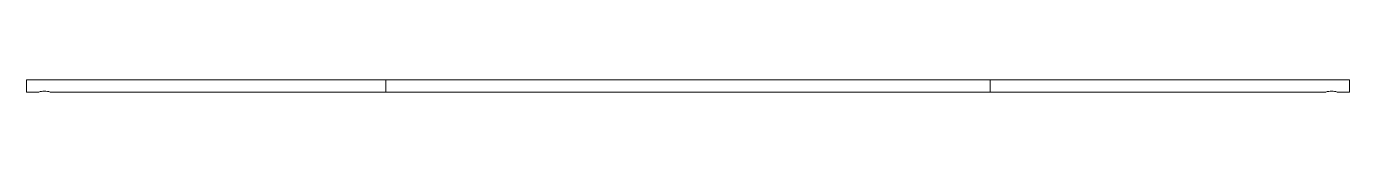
# Paper-space layout '_정면' of a CAD drawing. Header units: millimetres. Extents: x -109 to 109, y 0 to 2.
import ezdxf

# ---------------------------------------------------------------- set-up
doc = ezdxf.new("R2010")
doc.units = ezdxf.units.MM

psp = doc.layouts.new('_정면')

# ---------------------------------------------------------------- linework, layer by layer
at = {"color": 7, "linetype": 'Continuous', "lineweight": 15}
for p, q in [((-109.49, 2), (109.49, 2)), ((-109.49, 2), (-109.49, 0)), ((-109.49, 0), (-107.47, 0)), ((-105.57, 0), (105.57, 0)), ((-50, 2), (-50, 0)), ((50, 2), (50, 0)), ((107.47, 0), (109.49, 0)), ((109.49, 2), (109.49, 0))]:
    psp.add_line(p, q, dxfattribs=at)
for points in [[(-107.47, 0), (-107.16, 0.1), (-106.84, 0.15), (-106.19, 0.15), (-105.88, 0.1), (-105.57, 0)], [(105.57, 0), (105.88, 0.1), (106.2, 0.15), (106.85, 0.15), (107.16, 0.1), (107.47, 0)]]:
    psp.add_open_spline(points, degree=3, knots=[0, 0, 0, 0, 0.5, 0.5, 1, 1, 1, 1], dxfattribs=at)

doc.saveas('drawing.dxf')
